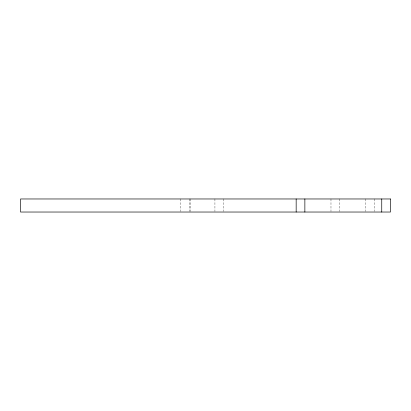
<?xml version="1.0" encoding="UTF-8"?>
<svg xmlns="http://www.w3.org/2000/svg" width="411" height="411" viewBox="0 0 411 411"><rect width="100%" height="100%" fill="white"/><g stroke="black" fill="none" stroke-linecap="round" stroke-linejoin="round"><path stroke-width="0.31" stroke-dasharray="2.06 1.54" d="M374.493 198.97L374.493 211.408M365.79 198.97L365.79 211.408M339.681 198.97L339.681 211.408M330.978 198.97L330.978 211.408M223.63 198.97L223.63 211.408M214.927 198.97L214.927 211.408M190.165 198.97L190.165 211.408M189.543 198.97L189.543 211.408M180.84 198.97L180.84 211.408"/><path stroke-width="0.62" d="M381.747 198.97L381.747 212.03M304.864 198.97L304.864 212.03M296.161 198.97L296.161 212.03M390.45 198.97L20.55 198.97L20.55 212.03L390.45 212.03L390.45 198.97"/></g></svg>
